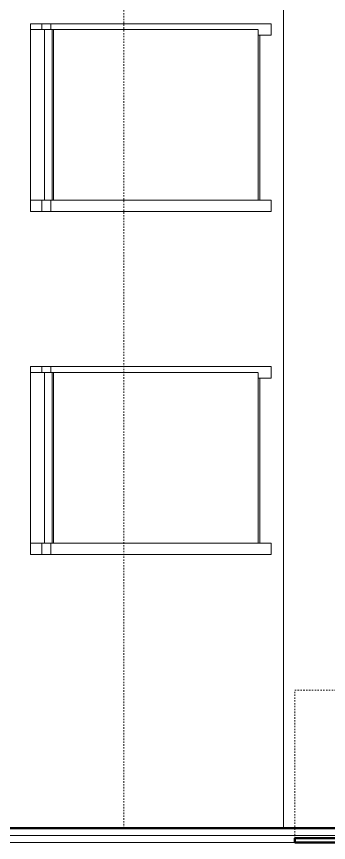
# Model space of a CAD drawing. Header units: inches. Extents: x -4217 to -1814, y 9706 to 12425.
# Drawn here: x -3633.7 to -3606.3, y 10553.2 to 10625.8 of the extents above; entities that cross this region are included whole.
import ezdxf

# ---------------------------------------------------------------- set-up
doc = ezdxf.new("R2010")
doc.units = ezdxf.units.IN
doc.header["$MEASUREMENT"] = 0
doc.linetypes.add('Dash', pattern=[0.25, 0.125, -0.125])
for name, color, linetype, lineweight in [('A-WALL', 113, 'Continuous', 13), ('A-WALL-3', 250, 'Continuous', 50), ('A-WALL-4', 10, 'Continuous', 13), ('I-FURN-1', 7, 'Continuous', 9), ('I-WALL-3', 2, 'Continuous', 50), ('Q-CASE-4', 7, 'Dash', 9), ('Q-CASE-HDLN-1', 7, 'Dash', 9)]:
    doc.layers.add(name, color=color, linetype=linetype, lineweight=lineweight)

msp = doc.modelspace()

# ---------------------------------------------------------------- linework, layer by layer
at = {"layer": 'A-WALL'}
for p, q in [((-3555.18063, 10553.8144), (-3745.41204, 10553.8144)), ((-3555.18063, 10553.1894), (-3745.41204, 10553.1894))]:
    msp.add_line(p, q, dxfattribs=at)
at = {"layer": 'A-WALL-3'}
for p, q in [((-3555.18063, 10553.5644), (-3609.29874, 10553.5644)), ((-3609.29874, 10553.5644), (-3609.29874, 10553.1894)), ((-3609.29874, 10553.1894), (-3555.18063, 10553.1894))]:
    msp.add_line(p, q, dxfattribs=at)
at = {"layer": 'A-WALL-4'}
msp.add_line((-3610.29874, 10554.4394), (-3610.29874, 10661.7894), dxfattribs=at)
at = {"layer": 'I-FURN-1'}
for p, q in [((-3631.52841, 10625.11953), (-3632.51322, 10625.11953)), ((-3632.51322, 10625.11953), (-3632.51322, 10624.61953)), ((-3631.52841, 10624.61953), (-3631.52841, 10625.11953)), ((-3630.73303, 10625.11953), (-3631.52841, 10625.11953)), ((-3630.73303, 10624.61953), (-3630.73303, 10625.11953)), ((-3630.73303, 10625.11953), (-3614.79531, 10625.11953)), ((-3614.79531, 10625.11953), (-3613.29906, 10625.11953)), ((-3613.29906, 10625.11953), (-3611.38031, 10625.11953)), ((-3611.38031, 10624.11953), (-3611.38031, 10625.11953)), ((-3632.51322, 10624.61953), (-3631.27218, 10624.61953)), ((-3632.51322, 10624.61953), (-3632.51322, 10609.61953)), ((-3631.27218, 10624.61953), (-3630.60733, 10624.61953)), ((-3631.27218, 10624.61953), (-3631.27218, 10609.61953)), ((-3630.60733, 10609.61953), (-3630.60733, 10624.61953)), ((-3630.60733, 10624.61953), (-3630.4788, 10624.61953)), ((-3630.4788, 10624.61953), (-3614.87949, 10624.61953)), ((-3630.4788, 10609.61953), (-3630.4788, 10624.61953)), ((-3614.87949, 10624.61953), (-3612.62682, 10624.61953)), ((-3612.62682, 10624.61953), (-3612.52686, 10624.61953)), ((-3612.45651, 10624.11953), (-3612.5302, 10624.11953)), ((-3612.51424, 10609.61953), (-3612.51424, 10624.61953)), ((-3612.37781, 10624.11953), (-3612.45651, 10624.11953)), ((-3611.38031, 10624.11953), (-3612.37781, 10624.11953)), ((-3612.37781, 10624.11953), (-3612.37781, 10609.61953)), ((-3631.27218, 10609.61953), (-3632.51322, 10609.61953)), ((-3632.51322, 10609.61953), (-3632.51322, 10608.61953)), ((-3631.52841, 10608.61953), (-3631.52841, 10609.61953)), ((-3630.60733, 10609.61953), (-3631.27218, 10609.61953)), ((-3630.73303, 10608.61953), (-3630.73303, 10609.61953)), ((-3630.4788, 10609.61953), (-3630.60733, 10609.61953)), ((-3614.87949, 10609.61953), (-3630.4788, 10609.61953)), ((-3612.62682, 10609.61953), (-3614.87949, 10609.61953)), ((-3612.52686, 10609.61953), (-3612.62682, 10609.61953)), ((-3612.52686, 10609.61953), (-3612.45651, 10609.61953)), ((-3612.45651, 10609.61953), (-3612.37781, 10609.61953)), ((-3612.37781, 10609.61953), (-3611.38031, 10609.61953)), ((-3611.38031, 10608.61953), (-3611.38031, 10609.61953)), ((-3632.51322, 10608.61953), (-3631.52841, 10608.61953)), ((-3631.52841, 10608.61953), (-3630.73303, 10608.61953)), ((-3614.79531, 10608.61953), (-3630.73303, 10608.61953)), ((-3613.29906, 10608.61953), (-3614.79531, 10608.61953)), ((-3611.38031, 10608.61953), (-3613.29906, 10608.61953)), ((-3631.52841, 10594.99822), (-3632.51322, 10594.99822)), ((-3632.51322, 10594.99822), (-3632.51322, 10594.49822)), ((-3631.52841, 10594.49822), (-3631.52841, 10594.99822)), ((-3630.73303, 10594.99822), (-3631.52841, 10594.99822)), ((-3630.73303, 10594.49822), (-3630.73303, 10594.99822)), ((-3630.73303, 10594.99822), (-3614.79531, 10594.99822)), ((-3614.79531, 10594.99822), (-3613.29906, 10594.99822)), ((-3613.29906, 10594.99822), (-3611.38031, 10594.99822)), ((-3611.38031, 10593.99822), (-3611.38031, 10594.99822)), ((-3632.51322, 10594.49822), (-3631.27218, 10594.49822)), ((-3632.51322, 10594.49822), (-3632.51322, 10579.49822)), ((-3631.27218, 10594.49822), (-3630.60733, 10594.49822)), ((-3631.27218, 10594.49822), (-3631.27218, 10579.49822)), ((-3630.60733, 10579.49822), (-3630.60733, 10594.49822)), ((-3630.60733, 10594.49822), (-3630.4788, 10594.49822)), ((-3630.4788, 10594.49822), (-3614.87949, 10594.49822)), ((-3630.4788, 10579.49822), (-3630.4788, 10594.49822)), ((-3614.87949, 10594.49822), (-3612.62682, 10594.49822)), ((-3612.62682, 10594.49822), (-3612.52686, 10594.49822)), ((-3612.51424, 10579.49822), (-3612.51424, 10594.49822)), ((-3612.45651, 10593.99822), (-3612.5302, 10593.99822)), ((-3612.37781, 10593.99822), (-3612.45651, 10593.99822)), ((-3611.38031, 10593.99822), (-3612.37781, 10593.99822)), ((-3612.37781, 10593.99822), (-3612.37781, 10579.49822)), ((-3631.27218, 10579.49822), (-3632.51322, 10579.49822)), ((-3632.51322, 10579.49822), (-3632.51322, 10578.49822)), ((-3631.52841, 10578.49822), (-3631.52841, 10579.49822)), ((-3630.60733, 10579.49822), (-3631.27218, 10579.49822)), ((-3630.73303, 10578.49822), (-3630.73303, 10579.49822)), ((-3630.4788, 10579.49822), (-3630.60733, 10579.49822)), ((-3614.87949, 10579.49822), (-3630.4788, 10579.49822)), ((-3612.62682, 10579.49822), (-3614.87949, 10579.49822)), ((-3612.52686, 10579.49822), (-3612.62682, 10579.49822)), ((-3612.52686, 10579.49822), (-3612.45651, 10579.49822)), ((-3612.45651, 10579.49822), (-3612.37781, 10579.49822)), ((-3612.37781, 10579.49822), (-3611.38031, 10579.49822)), ((-3611.38031, 10578.49822), (-3611.38031, 10579.49822)), ((-3632.51322, 10578.49822), (-3631.52841, 10578.49822)), ((-3631.52841, 10578.49822), (-3630.73303, 10578.49822)), ((-3614.79531, 10578.49822), (-3630.73303, 10578.49822)), ((-3613.29906, 10578.49822), (-3614.79531, 10578.49822)), ((-3611.38031, 10578.49822), (-3613.29906, 10578.49822))]:
    msp.add_line(p, q, dxfattribs=at)
at = {"layer": 'I-WALL-3'}
msp.add_line((-3555.18063, 10554.4394), (-3745.41204, 10554.4394), dxfattribs=at)
at = {"layer": 'Q-CASE-4'}
for p, q in [((-3609.29874, 10553.5644), (-3609.29874, 10566.5644)), ((-3609.29874, 10566.5644), (-3582.29874, 10566.5644)), ((-3582.29874, 10553.5644), (-3609.29874, 10553.5644))]:
    msp.add_line(p, q, dxfattribs=at)
at = {"layer": 'Q-CASE-HDLN-1'}
msp.add_line((-3624.29874, 10554.4394), (-3624.29874, 10667.6144), dxfattribs=at)

doc.saveas('drawing.dxf')
